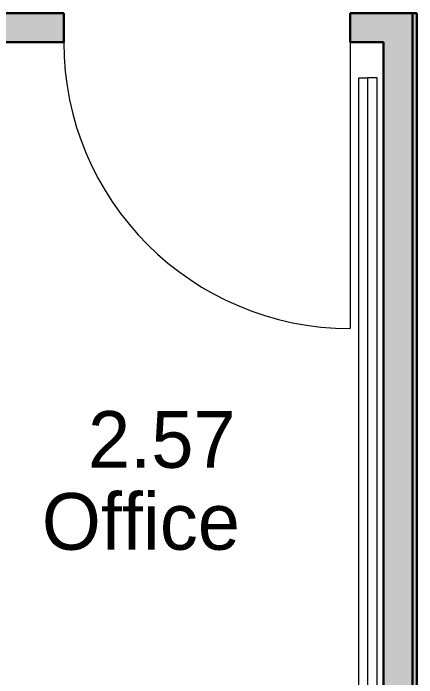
# Model space of a CAD drawing. Header units: millimetres. Extents: x 155927 to 295199, y -4084 to 97293.
# Drawn here: x 158166 to 159588, y 11264 to 13608 of the extents above; entities that cross this region are included whole.
import ezdxf

# ---------------------------------------------------------------- set-up
doc = ezdxf.new("R2010")
doc.units = ezdxf.units.MM
doc.header["$MEASUREMENT"] = 0
for name, color, linetype, lineweight in [('A-AREA-IDEN', 7, 'CONTINUOUS', 9), ('A-DOOR', 4, 'CONTINUOUS', 9), ('A-WALL-PATT', 7, 'CONTINUOUS', 9), ('I-FURN', 8, 'CONTINUOUS', 9), ('I-WALL', 7, 'CONTINUOUS', 9)]:
    doc.layers.add(name, color=color, linetype=linetype, lineweight=lineweight)
doc.styles.add('Century Gothic', font='GOTHIC.TTF', dxfattribs={"height": 200})

msp = doc.modelspace()

# ---------------------------------------------------------------- hatches: boundary and pattern name
at = {"layer": 'A-WALL-PATT'}
h = msp.add_hatch(color=256, dxfattribs=at)
h.paths.add_polyline_path([(159353.3, 13505.6), (159470.8, 13505.6), (159470.8, 13607.6), (159353.3, 13607.6)], flags=0)
h.paths.add_polyline_path([(157136.4, 13505.6), (158343.3, 13505.6), (158343.3, 13607.6), (156862.8, 13607.6), (156862.8, 13505.6)], flags=0)
for points in [[(159572.8, 9850.1), (159572.8, 13607.6), (159470.8, 13607.6), (159470.8, 9850.1), (159537.8, 9850.1)], [(159587.8, 9850.1), (159587.8, 13607.6), (159572.8, 13607.6), (159572.8, 9850.1)]]:
    msp.add_hatch(color=256, dxfattribs=at).paths.add_polyline_path(points, flags=0)

# ---------------------------------------------------------------- linework, layer by layer
at = {"layer": 'A-DOOR'}
msp.add_line((159353.3, 13505.6), (159353.3, 12495.6), dxfattribs=at)
msp.add_arc((159353.3, 13505.6), 1010, 180, 270, dxfattribs=at)
at = {"layer": 'I-FURN'}
for p, q in [((159383.8, 10979.4), (159383.8, 13379.4)), ((159383.8, 13379.4), (159413.8, 13379.4)), ((159413.8, 13379.4), (159413.8, 10979.4)), ((159413.8, 13379.4), (159413.8, 10979.4)), ((159448.8, 13379.4), (159413.8, 13379.4)), ((159448.8, 10979.4), (159448.8, 13379.4))]:
    msp.add_line(p, q, dxfattribs=at)
at = {"layer": 'I-WALL', "lineweight": 30}
for p, q in [((158343.3, 13607.6), (156862.8, 13607.6)), ((158343.3, 13505.6), (158343.3, 13607.6)), ((159470.8, 13607.6), (159353.3, 13607.6)), ((159353.3, 13607.6), (159353.3, 13505.6)), ((159572.8, 13607.6), (159470.8, 13607.6)), ((159572.8, 9850.1), (159572.8, 13607.6)), ((159587.8, 13607.6), (159572.8, 13607.6)), ((159572.8, 13607.6), (159572.8, 9850.1)), ((159587.8, 9865.1), (159587.8, 13607.6)), ((156862.8, 13505.6), (158343.3, 13505.6)), ((159353.3, 13505.6), (159470.8, 13505.6)), ((159470.8, 13505.6), (159470.8, 9850.1))]:
    msp.add_line(p, q, dxfattribs=at)

# ---------------------------------------------------------------- texts
at = {"layer": 'A-AREA-IDEN', "style": 'Century Gothic'}
for s, p in [('2.57', (158428.9, 12004.1)), ('Office', (158266.2, 11715.1))]:
    msp.add_text(s, height=200, dxfattribs=at).set_placement(p)

doc.saveas('drawing.dxf')
